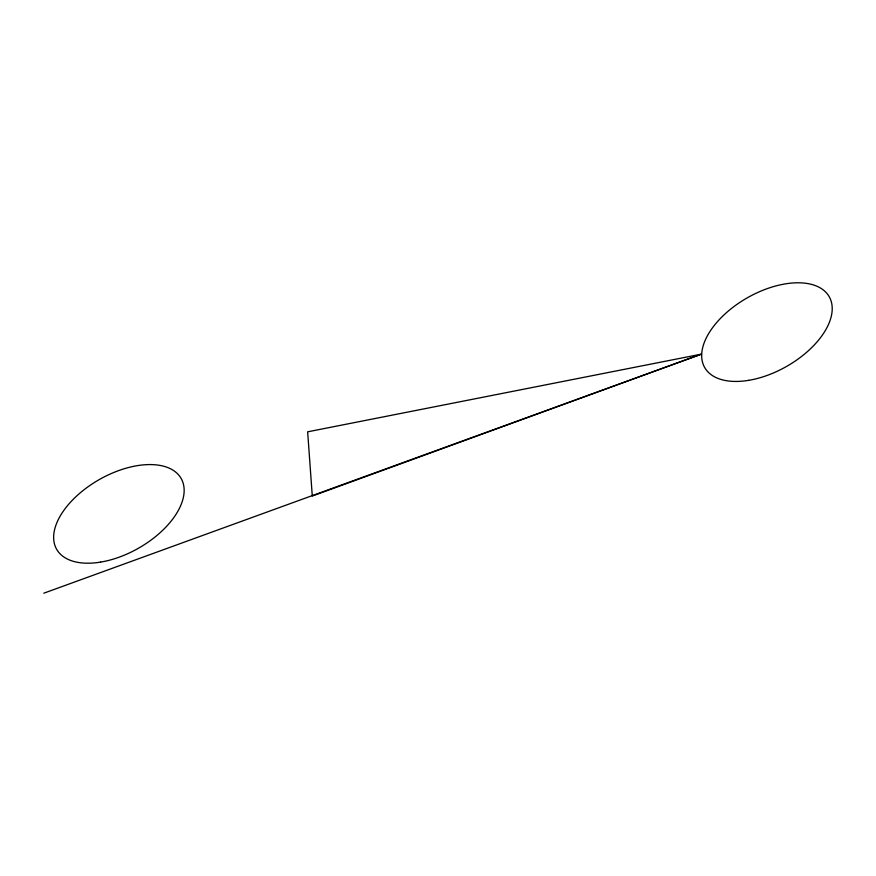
<?xml version="1.0" encoding="UTF-8"?>
<svg xmlns="http://www.w3.org/2000/svg" width="876" height="876" viewBox="0 0 876 876"><rect width="100%" height="100%" fill="white"/><g stroke="black" fill="none" stroke-linecap="round" stroke-linejoin="round"><path stroke-width="1.31" d="M701.501 354.112L312.283 496.057L307.651 431.824L701.501 354.112L43.8 593.205M100.543 562.118A71.613 39.529 -29.6 0 0 182.307 480.836A71.613 39.529 -29.6 0 0 73.836 498.718A71.613 39.529 -29.6 0 0 100.543 562.118M748.597 380.348A71.624 39.529 -29.6 0 0 830.371 299.055A71.624 39.529 -29.6 0 0 721.89 316.937A71.624 39.529 -29.6 0 0 748.597 380.348"/></g></svg>
